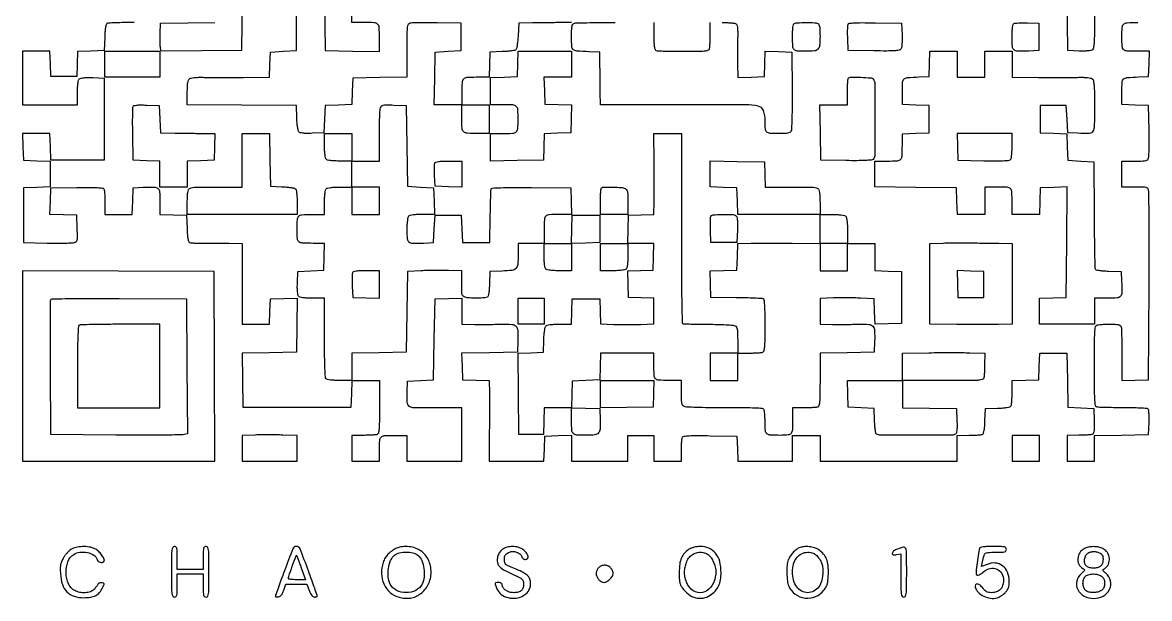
# Model space of a CAD drawing. Extents: x 156 to 936, y 95 to 969.
# Drawn here: x 156 to 936, y 95 to 494 of the extents above; entities that cross this region are included whole.
import ezdxf

# ---------------------------------------------------------------- set-up
doc = ezdxf.new("R2010")
doc.units = 0

msp = doc.modelspace()

# ---------------------------------------------------------------- linework, layer by layer
for points in [[(308.04334, 513.043971), (307.77167, 493.771986), (307.5, 474.5), (279.751893, 474.318367), (252.003786, 474.136734), (251.453275, 476.330144, -0.046914), (251.256219, 477.615312, -0.008094), (251.152196, 480.078905, -0.008746), (251.127445, 482.98405, -0.007721), (251.201382, 486.011777), (251.5, 493.5), (270.25, 493.772065), (289, 494.044131)], [(536, 494), (527.25, 493.893608, 0.000248), (523.215497, 493.842549, 0.000137), (518.279688, 493.776284, 0.000136), (513.272687, 493.706331, 0.000218), (509, 493.643608), (499.5, 493.5), (499, 484.795583, -0.010084), (498.735247, 481.388323, -0.014048), (498.351477, 478.353988, -0.010424), (497.913366, 475.872459, -0.149091), (497.494391, 475.089974, -0.151989), (496.713614, 474.681975, -0.01108), (494.288952, 474.296405, -0.014672), (491.321489, 473.980071, -0.010554), (487.994391, 473.794391), (479.5, 473.5), (479.211067, 464.75), (478.922134, 456), (470.068056, 456, 0.014894), (463.341584, 455.799592, 0.19588), (461.139643, 454.745608, 0.17474), (460.170301, 452.397567, 0.011383), (460, 444.918213), (460, 437), (469.5, 437), (479, 437), (479, 427), (479, 417), (471.75, 417.013655, -0.011182), (463.808391, 417.206246, -0.173593), (461.326281, 418.2276, -0.196646), (460.21222, 420.543754, -0.014999), (460, 427.616631), (460, 437), (450.501671, 437), (441.003343, 437), (441.251671, 455.25), (441.5, 473.5), (450.5, 474), (459.5, 474.5), (459.5, 484), (459.5, 493.5), (443, 493.747311, 0.003089), (436.515654, 493.804442, 0.004245), (430.685938, 493.770293, 0.002751), (425.795503, 493.673199, 0.0501), (424.25, 493.478259, 0.199723), (422.946326, 492.547854, 0.110108), (422.287467, 490.669507, 0.027894), (422.039476, 486.690952, 0.001619), (422, 474.503013), (422, 456.044131), (403.25, 455.772065), (384.5, 455.5), (384.212964, 446.287036), (383.925929, 437.074071), (374.712964, 436.787036), (365.5, 436.5), (365, 427), (364.5, 417.5), (356.403945, 417.212045, -0.009286), (352.542386, 417.146465, -0.027996), (349.914254, 417.297926, -0.040696), (348.140288, 417.648101, -0.151604), (347.197621, 418.261881, -0.125475), (346.74742, 419.210577, -0.012743), (346.327227, 421.688932, -0.015307), (345.98723, 424.715916, -0.011626), (345.793676, 428.049836), (345.5, 436.5), (307.75, 436.762025), (270, 437.02405), (270, 445.38958, -0.009139), (270.074231, 449.450425, -0.029014), (270.33064, 452.153745, -0.043905), (270.773513, 453.960894, -0.13837), (271.47458, 454.978903, -0.125079), (272.589189, 455.508902, -0.024523), (274.802749, 455.834299, -0.020936), (277.814653, 456.000288, -0.00977), (281.72458, 455.975462, 0.004257), (286.301131, 455.895935, 0.001277), (293.271721, 455.851957, 0.00128), (301.095254, 455.8426, 0.001387), (308.711067, 455.874114), (326.922134, 456), (327.211067, 464.75), (327.5, 473.5), (336.5, 474), (345.5, 474.5), (345.5, 493.5), (345.5, 512.5)], [(897.955938, 499.590857, -0.003363), (898, 493.040657, -0.00346), (897.940363, 484.422829, -0.01606), (897.711725, 479.451262, -0.023285), (897.321155, 476.333764, -0.178582), (896.594796, 475.078674, -0.126804), (895.568167, 474.594776, -0.023545), (893.485252, 474.298867, -0.021342), (890.735348, 474.157498, -0.01153), (887.344796, 474.206229), (879.5, 474.5), (879.228407, 493.75), (878.956814, 513)], [(233.287526, 493.984687, 0.004021), (226.383458, 493.923222, 0.006063), (220.370264, 493.748365, 0.002667), (215.25903, 493.510366, 0.129285), (214.292098, 493.201688, 0.195149), (213.75425, 492.447011, 0.020215), (213.326695, 490.262875, 0.020298), (212.991711, 487.292364, 0.009786), (212.792098, 483.467001), (212.5, 474.5), (203.288393, 474.212982), (194.076786, 473.925964), (193.788393, 465.212982), (193.5, 456.5), (184.5, 456.5), (175.5, 456.5), (175.211067, 465.25), (174.922134, 474), (165.461067, 474), (156, 474), (156, 455.5), (156, 437), (175, 437), (194, 437), (194, 445.377555, -0.009406), (194.0746, 449.342652, -0.027148), (194.326735, 452.078343, -0.03848), (194.748928, 453.939147, -0.145524), (195.405204, 454.921326, -0.126804), (196.431833, 455.405224, -0.023545), (198.514748, 455.701133, -0.021342), (201.264652, 455.842502, -0.01153), (204.655204, 455.793771), (212.5, 455.5), (212.5, 427), (212.5, 398.5), (194, 398.5), (175.5, 398.5), (175.212474, 407.75), (174.924948, 417), (165.424948, 417), (155.924948, 417), (156.212474, 407.75), (156.5, 398.5), (165.75, 398.212474), (175, 397.924948), (175, 389), (175, 380.075052), (165.75, 379.787526), (156.5, 379.5), (156.5, 360.5), (156.5, 341.5), (173, 341.233386, 0.003267), (179.486999, 341.170954, 0.004477), (185.324975, 341.205181, 0.002936), (190.219748, 341.30646, 0.051887), (191.78715, 341.511762, 0.118397), (193.070995, 342.163295, 0.167412), (193.7179, 343.257993, 0.054191), (193.921037, 345.419345, 0.004141), (193.78715, 351.278376), (193.5, 360.5), (184.212977, 360.788016), (174.925954, 361.076031), (175.212977, 370.288016), (175.5, 379.5), (193.471635, 379.700404, -0.00349), (202.066851, 379.736243, -0.012629), (207.535465, 379.582705, -0.012092), (211.243763, 379.294705, -0.229632), (212.206323, 378.700404, -0.112816), (212.507761, 377.852426, -0.008672), (212.749726, 375.429181, -0.011541), (212.923184, 372.497473, -0.00854), (212.984687, 369.25), (213, 361), (222.462474, 361), (231.924948, 361), (232.212474, 370.25), (232.5, 379.5), (239.479083, 379.800912, -0.012303), (247.116254, 379.942101, -0.176255), (249.625306, 379.011851, -0.202443), (250.771894, 376.739673, -0.016964), (251, 370.018474), (251, 361.075052), (260.25, 360.787526), (269.5, 360.5), (269.792098, 351.532999, 0.009858), (269.991754, 347.71747, 0.020103), (270.327592, 344.736728, 0.019888), (270.755925, 342.535291, 0.190822), (271.292098, 341.766591, 0.119292), (272.152746, 341.455183, 0.008999), (274.642054, 341.226232, 0.012014), (277.656184, 341.076334, 0.008841), (281, 341.049645, -0.001416), (284.92069, 341.076575, -0.000778), (289.720313, 341.08848, -0.000775), (294.591128, 341.085429, -0.001241), (298.75, 341.066053), (308, 341), (308, 313), (308, 285), (317.461067, 285), (326.922134, 285), (327.211067, 293.75), (327.5, 302.5), (336.772204, 302.78782), (346.044409, 303.075639), (345.772204, 284.28782), (345.5, 265.5), (326.728016, 265.227854), (307.956032, 264.955708), (308.228016, 246.227854), (308.5, 227.5), (346, 227.5), (383.5, 227.5), (383.787526, 236.75), (384.075052, 246), (393.537526, 246), (403, 246), (403, 227.606989, -0.002472), (402.948927, 217.276552, -0.018295), (402.72025, 212.359559, -0.036273), (402.288503, 209.606822, -0.24904), (401.418213, 208.606989, -0.06844), (400.400281, 208.368926, -0.007317), (397.9751, 208.178303, -0.008902), (395.066073, 208.044385, -0.00705), (391.918213, 208), (384, 208), (384, 199), (384, 190), (393.5, 190), (403, 190), (403, 197.418213, -0.01257), (403.178205, 204.50542, -0.179949), (404.159562, 206.785965, -0.190034), (406.370658, 207.807402, -0.014293), (413.106989, 208), (422, 208), (422, 199), (422, 190), (441, 190), (460, 190), (460, 208.5), (460, 227), (451.25, 227.122144, 0.003038), (447.246025, 227.153703, 0.001737), (442.411412, 227.145636, 0.001735), (437.548164, 227.103752, 0.002881), (433.448425, 227.030594, -0.017424), (426.155544, 227.112573, -0.179666), (423.431674, 228.269424, -0.194263), (422.235747, 230.877858, -0.020896), (422.206229, 237.655204), (422.5, 245.5), (431.5, 246), (440.5, 246.5), (441, 274.5), (441.5, 302.5), (450.75, 302.787526), (460, 303.075052), (460, 294.037526), (460, 285), (468.75, 284.881396, 0.003027), (472.795634, 284.851055, 0.001644), (477.768566, 284.860216, 0.001637), (482.828258, 284.902736, 0.002591), (487.164267, 284.975847, -0.019262), (494.674845, 284.85209, -0.185883), (497.533389, 283.566736, -0.187161), (498.781104, 280.70084, -0.019572), (498.79184, 273.237562), (498.5, 265.5), (479.212762, 265.228277), (459.925523, 264.956554), (460.212762, 255.728277), (460.5, 246.5), (469.75, 246.212474), (479, 245.924948), (479.104921, 237.212474, -0.002637), (479.136096, 232.606405, -0.000738), (479.136226, 225.404602, -0.000744), (479.112224, 217.258948, -0.000783), (479.064156, 209.25), (478.91847, 190), (497.920302, 190), (516.922134, 190), (517.211067, 198.75), (517.5, 207.5), (526.75, 207.787526), (536, 208.075052), (536, 199.037526), (536, 190), (555.5, 190), (575, 190), (575, 199), (575, 208), (584, 208), (593, 208), (593, 199), (593, 190), (602.5, 190), (612, 190), (612.015313, 197.75, -0.009606), (612.080176, 200.811093, -0.012651), (612.263497, 203.597452, -0.010132), (612.520454, 205.897394, -0.108925), (612.838694, 206.773242, -0.226527), (613.873481, 207.421641, -0.01557), (617.410177, 207.716146, -0.013555), (622.874845, 207.85189, -0.003139), (632.073381, 207.773242), (650.5, 207.5), (650.788933, 198.75), (651.077866, 190), (670.038933, 190), (689, 190), (689, 199), (689, 208), (698.5, 208), (708, 208), (708, 199), (708, 190), (755.5, 190), (803, 190), (803, 199), (803, 208), (811.25, 208.015313, 0.008579), (814.497876, 208.077072, 0.011582), (817.430835, 208.251296, 0.008725), (819.854929, 208.494381, 0.112667), (820.706033, 208.797157, 0.192561), (821.236162, 209.533237, 0.02067), (821.666992, 211.63313, 0.020911), (822.005667, 214.460658, 0.010674), (822.206033, 218.031844), (822.5, 226.5), (830.968156, 226.793967, 0.010674), (834.539342, 226.994333, 0.020911), (837.36687, 227.333008, 0.02067), (839.466763, 227.763838, 0.192561), (840.202843, 228.293967, 0.112531), (840.505585, 229.144249, 0.008778), (840.748704, 231.558142, 0.011623), (840.922925, 234.478979, 0.008617), (840.984687, 237.712474), (841, 245.924948), (850.25, 246.212474), (859.5, 246.5), (859.787526, 255.75), (860.075052, 265), (869.515461, 265), (878.955869, 265), (879.227935, 246.25), (879.5, 227.5), (888.5, 227), (897.5, 226.5), (897.793098, 218.085653, -0.008519), (897.864234, 214.085459, -0.027159), (897.721251, 211.4185, -0.039341), (897.389362, 209.659703, -0.187221), (896.793098, 208.850966, -0.110402), (895.894283, 208.527533, -0.00954), (893.45641, 208.267102, -0.012203), (890.504112, 208.081041, -0.00917), (887.25, 208.015313), (879, 208), (879, 199), (879, 190), (888.5, 190), (898, 190), (898, 198.977935), (898, 207.955869), (916.75, 208.227935), (935.5, 208.5), (935.792979, 216.907021, 0.010281), (935.839885, 220.193128, 0.014674), (935.735951, 223.108424, 0.010537), (935.52991, 225.49676, 0.171211), (935.187424, 226.212576, 0.182288), (934.389009, 226.573715, 0.003293), (929.645025, 226.847166, 0.007725), (924.049753, 227.046122, 0.005024), (917.581456, 227.111111, -0.003074), (911.075329, 227.151111, -0.004522), (905.35971, 227.273095, -0.002192), (900.510991, 227.44173, -0.081998), (899.437012, 227.662544, -0.281739), (898.626706, 228.717137, -0.013811), (898.267891, 233.291105, -0.010996), (898.050586, 240.866874, -0.001671), (898, 256, -0.001489), (898.047468, 271.940217, -0.012425), (898.269693, 279.152025, -0.020851), (898.66945, 283.245492, -0.272818), (899.581787, 284.393011, -0.066654), (900.581709, 284.630616, -0.008009), (902.846597, 284.821697, -0.009419), (905.55946, 284.955578, -0.007618), (908.474799, 285, -0.009092), (912.220641, 284.931881, -0.040223), (914.40921, 284.675157, -0.077051), (915.715136, 284.197023, -0.176711), (916.393011, 283.418213, -0.081739), (916.635941, 282.239742, -0.00228), (916.821697, 277.026577, -0.004617), (916.955962, 270.875559, -0.003148), (917, 263.880687), (917, 245.924948), (926.25, 246.212474), (935.5, 246.5), (935.773353, 311, 0.0008), (935.838997, 335.887072, 0.001267), (935.807077, 357.214063, 0.00027), (935.721383, 375.962205, 0.057926), (935.504301, 377.75, 0.122696), (934.850316, 379.003959, 0.154689), (933.732751, 379.672269, 0.053344), (931.549255, 379.947567, 0.004708), (925.980948, 380), (917, 380), (917, 389), (917, 398), (925.980948, 398, 0.004723), (931.546285, 398.052569, 0.05326), (933.733241, 398.32806, 0.153853), (934.855448, 398.996239, 0.122337), (935.516124, 400.25, 0.054093), (935.724896, 401.805286, 0.002845), (935.823778, 406.832812, 0.00446), (935.854068, 412.824029, 0.003227), (935.785177, 419.5), (935.5, 436.5), (926.25, 436.787526), (917, 437.075052), (917, 446.018474, -0.014194), (917.190094, 452.713321, -0.199365), (918.215838, 454.834916, -0.165063), (920.527107, 455.811311, -0.009054), (928.5, 456.245668), (935.5, 456.5), (935.788933, 465.25), (936.077866, 474), (928.12072, 474, -0.011255), (920.614992, 474.168976, -0.173553), (918.260316, 475.133305, -0.196937), (917.202336, 477.326211, -0.015155), (917, 484, -0.015139), (917.202091, 490.673146, -0.196758), (918.259008, 492.866152, -0.173711), (920.611431, 493.830791, -0.011291), (928.103853, 494)], [(640.25, 493.984687, -0.00947), (643.507293, 493.916937, -0.012511), (646.46943, 493.724851, -0.00995), (648.914757, 493.455576, -0.109274), (649.837423, 493.12164, -0.18441), (650.467082, 492.277935, -0.039647), (650.830869, 490.456721, -0.026717), (651.011215, 487.663692, -0.00795), (650.990516, 483.386953, 0.002541), (650.926738, 479.313859, 0.001441), (650.8888, 474.382332, 0.001439), (650.879196, 469.412753, 0.002372), (650.903093, 465.212474), (651, 455.924948), (660.25, 456.212474), (669.5, 456.5), (669.789473, 465.287003), (670.078945, 474.074007), (679.289473, 473.787003), (688.5, 473.5), (688.667146, 447.029445, -0.003166), (688.666965, 436.44743, -0.00536), (688.5157, 427.585739, -0.002481), (688.274697, 420.229169, -0.113911), (687.881962, 418.779445, -0.128676), (687.055518, 417.887579, -0.086261), (685.765715, 417.349221, -0.045853), (683.677732, 417.072689, -0.010008), (680.046604, 417, -0.012895), (673.480232, 417.169374, -0.166658), (671.238851, 418.069438, -0.197826), (670.216186, 420.092445, -0.019363), (670, 425.67273, 0.084018), (668.769013, 432.946722, 0.266759), (665.178335, 436.05891, 0.047284), (656.480765, 436.916283, 0.00094), (611.964816, 437), (556, 437), (555.920976, 445.75, 0.000753), (555.878466, 449.784501, 0.000414), (555.814941, 454.720312, 0.000413), (555.742218, 459.72731, 0.000662), (555.670976, 464), (555.5, 473.5), (548, 473.75303, -0.00835), (539.642263, 474.174822, -0.160196), (537.260084, 475.139624, -0.204874), (536.199602, 477.258022, -0.014995), (536, 483.912063, -0.006751), (536.063026, 488.579501, -0.034591), (536.311663, 491.157164, -0.069968), (536.78312, 492.654571, -0.192231), (537.581787, 493.393011, -0.085344), (538.814701, 493.637974, -0.001141), (546.60615, 493.821697, -0.003219), (555.650853, 493.956086, -0.002105), (566.081787, 494)], [(593, 494), (593, 484.606989, 0.006203), (593.061721, 479.632466, 0.033028), (593.308255, 476.926179, 0.067576), (593.777496, 475.364137, 0.196891), (594.581787, 474.606989, 0.081332), (595.754472, 474.364262, 0.00242), (600.784097, 474.178303, 0.004765), (606.727001, 474.044051, 0.003264), (613.474799, 474, 0.002672), (623.159864, 474.051749, 0.019343), (627.81213, 474.281609, 0.038952), (630.415774, 474.717599, 0.244878), (631.393011, 475.581787, 0.0697), (631.631419, 476.612849, 0.006825), (631.821697, 479.165432, 0.008531), (631.955642, 482.229052, 0.006658), (632, 485.560195), (632, 493.956814)]]:
    msp.add_lwpolyline(points, format="xyb")
for points in [[(365.44466, 511.716382, 0.087315), (365.253719, 510.735302, 0.001669), (365.177256, 505.532202, 0.003993), (365.15674, 499.444392, 0.002658), (365.226045, 492.466382), (365.5, 474.5), (384.25, 474.227935), (403, 473.955869), (403, 483.370946, 0.013239), (402.810033, 490.544462, 0.190583), (401.768202, 492.818525, 0.181311), (399.430273, 493.823071, 0.011775), (391.918213, 494), (384, 494), (384, 503.5), (384, 513), (374.968615, 513, 0.007882), (370.728422, 512.933152, 0.025616), (367.927333, 512.700833, 0.035533), (366.108295, 512.322603, 0.236345)], [(706.418213, 493.393011, -0.187357), (707.210871, 492.673841, -0.072351), (707.684529, 491.240199, -0.036286), (707.935508, 488.790701, -0.007391), (708, 484.428195, -0.021007), (707.734816, 478.11911, -0.169857), (706.569753, 475.513823, -0.180922), (704.073611, 474.290121, -0.024464), (698.147529, 474, -0.017119), (692.19278, 474.203943, -0.192993), (690.10565, 475.211547, -0.173357), (689.175063, 477.434699, -0.013282), (689, 484.023655, -0.008406), (689.0681, 488.073816, -0.024951), (689.299786, 490.841487, -0.032381), (689.66943, 492.682516, -0.2353), (690.25, 493.337719, -0.087965), (692.448695, 493.801874, -0.007288), (698.311475, 493.907393, -0.007415), (704.167873, 493.84057, -0.085248)], [(764.792008, 485.15308, -0.010723), (764.840401, 481.575239, -0.019734), (764.7025, 478.667034, -0.020862), (764.416892, 476.457737, -0.131359), (763.945894, 475.434806, -0.184633), (762.691978, 474.728606, -0.021623), (759.44071, 474.387529, -0.015222), (754.248166, 474.227329, -0.003191), (745.153886, 474.281726), (727.5, 474.5), (727.206869, 482.916411, -0.006227), (727.132565, 486.238905, -0.00829), (727.152723, 489.258895, -0.006138), (727.24217, 491.775272, -0.079819), (727.434174, 492.689057, -0.271907), (728.328954, 493.402932, -0.021213), (731.49394, 493.720537, -0.015289), (736.684364, 493.860811, -0.002841), (746.227305, 493.772646), (764.5, 493.5)], [(859.5, 484), (859.5, 474.5), (852.520917, 474.199088, -0.012279), (844.887823, 474.057614, -0.175683), (842.377194, 474.985011, -0.202859), (841.229245, 477.251348, -0.017143), (841, 483.935719, -0.008328), (841.068139, 488.026422, -0.024655), (841.299832, 490.824681, -0.031797), (841.669213, 492.69013, -0.232854), (842.25, 493.356866, -0.08407), (843.100026, 493.554893, -0.00628), (845.482813, 493.670739, -0.008556), (848.344709, 493.724863, -0.006392), (851.5, 493.690199), (859.5, 493.5)], [(536, 465), (536, 456), (526.462474, 456), (516.924948, 456), (517.212474, 446.75), (517.5, 437.5), (526.785754, 437.212001), (536.071507, 436.924002), (535.785754, 427.212001), (535.5, 417.5), (526.287036, 417.212964), (517.074071, 416.925929), (516.787036, 407.712964), (516.5, 398.5), (498.25, 398.267027), (480, 398.034054), (480, 407.517027), (480, 417), (487.25, 417.013655, 0.01087), (495.142124, 417.200119, 0.166399), (497.643143, 418.184983, 0.201977), (498.773759, 420.425769, 0.017176), (499, 427.009643, 0.015149), (498.798034, 433.674269, 0.196616), (497.742288, 435.866158, 0.173801), (495.392604, 436.830595, 0.011331), (487.918213, 437), (480, 437), (480, 446.462474), (480, 455.924948), (489.25, 456.212474), (498.5, 456.5), (498.788933, 465.25), (499.077866, 474), (517.538933, 474), (536, 474)], [(803, 465), (803, 456), (812.5, 456), (822, 456), (822, 465), (822, 474), (831.5, 474), (841, 474), (841, 465), (841, 456), (859.25, 455.874114, 0.001384), (866.88072, 455.8426, 0.001278), (874.716842, 455.851957, 0.001275), (881.696756, 455.895928, 0.00426), (886.27542, 455.975462, -0.00977), (890.185347, 456.000288, -0.020936), (893.197251, 455.834299, -0.024523), (895.410811, 455.508902, -0.125079), (896.52542, 454.978903, -0.176002), (897.304458, 453.648192, -0.026026), (897.712226, 450.508734, -0.016242), (897.942509, 445.353477, -0.00304), (898, 435.896607, -0.0045), (897.874449, 421.946822, -0.134357), (896.892235, 418.595688, -0.251265), (894.425001, 417.162555, -0.019248), (886.479083, 417.199088), (879.5, 417.5), (879, 427), (878.5, 436.5), (869.5, 436.5), (860.5, 436.5), (860.5, 427), (860.5, 417.5), (869.712964, 417.212964), (878.925929, 416.925929), (879.212964, 407.712964), (879.5, 398.5), (888.5, 398), (897.5, 397.5), (897.754752, 361, 0.001128), (897.884777, 346.920987, 0.00179), (898.066465, 334.866324, 0.000377), (898.272113, 324.269883, 0.0839), (898.458167, 323.289612, 0.243594), (899.067468, 322.735562, 0.024809), (901.039034, 322.314407, 0.022707), (903.855322, 321.987851, 0.00928), (907.703415, 321.789612), (916.5, 321.5), (916.800912, 314.520917, -0.012322), (916.941866, 306.88044, -0.176722), (916.009281, 304.372662, -0.202101), (913.732324, 303.227183, -0.01682), (906.980948, 303), (898, 303), (898, 294), (898, 285), (879, 285), (860, 285), (860, 293.962474), (860, 302.924948), (869.25, 303.212474), (878.5, 303.5), (878.761918, 341.787684), (879.023837, 380.075367), (869.761918, 379.787684), (860.5, 379.5), (860.212474, 370.25), (859.924948, 361), (850.462474, 361), (841, 361), (841, 368.918213, 0.01141), (840.829247, 376.400012, 0.175208), (839.85745, 378.747254, 0.195511), (837.650479, 379.800362, 0.014768), (830.893011, 380), (822, 380), (822, 370.5), (822, 361), (812.537526, 361), (803.075052, 361), (802.787526, 370.25), (802.5, 379.5), (774.25, 379.765573), (746, 380.031147), (746, 389.015573), (746, 398), (754.893011, 398, 0.014732), (761.649006, 398.199102, 0.19511), (763.856224, 399.249844, 0.175559), (764.828717, 401.592092, 0.011491), (765, 409.044262), (765, 416.924948), (774.25, 417.212474), (783.5, 417.5), (783.5, 427), (783.5, 436.5), (774.25, 436.787526), (765, 437.075052), (765, 446.018474, -0.014194), (765.190094, 452.713321, -0.199365), (766.215838, 454.834916, -0.165063), (768.527107, 455.811311, -0.009054), (776.5, 456.245668), (783.5, 456.5), (783.788933, 465.25), (784.077866, 474), (793.538933, 474), (803, 474)], [(744.823282, 454.712932, -0.173746), (745.99631, 451.486064, -0.001745), (746.024078, 426.701595, -0.001468), (745.891362, 401.686704, -0.220952), (744.691621, 399.159032, -0.154648), (743.484595, 398.668711, -0.008117), (739.268433, 398.403758, -0.010395), (733.604083, 398.257944, -0.004304), (725.940913, 398.285999), (708.5, 398.5), (708.228407, 417.75), (707.956814, 437), (717.478407, 437), (727, 437), (727, 445.833333, -0.007039), (727.048334, 449.266524, -0.010477), (727.195833, 452.267708, -0.005871), (727.400808, 454.76784, -0.174709), (727.666667, 455.333333, -0.197884), (729.543542, 456.115116, -0.010026), (736.298913, 456.006387, -0.009889), (743.051415, 455.628382, -0.203328)], [(422, 408.5), (422.5, 380.5), (431.5, 380), (440.5, 379.5), (440.787526, 370.25), (441.075052, 361), (432.737526, 361, 0.01101), (429.190499, 360.921884, 0.020283), (426.315021, 360.678036, 0.021051), (424.141321, 360.311042, 0.145015), (423.2, 359.8, 0.144765), (422.689713, 358.86117, 0.021112), (422.322455, 356.697258, 0.020356), (422.078287, 353.838136, 0.011122), (422, 350.319052, 0.019851), (422.245842, 344.129415, 0.208391), (423.41302, 341.942745, 0.16774), (425.947407, 341.054179, 0.01198), (433.520917, 341.199088), (440.5, 341.5), (441, 351), (441.5, 360.5), (450.5, 360.5), (459.5, 360.5), (460, 351), (460.5, 341.5), (470, 341.5), (479.5, 341.5), (479.730145, 359.477068, -0.002308), (479.85167, 366.453251, -0.003488), (480.027887, 372.525702, -0.001376), (480.229614, 377.730374, -0.081408), (480.420551, 378.653556, -0.293748), (481.275921, 379.281112, -0.006181), (486.76647, 379.551362, -0.008734), (494.813172, 379.707103, -0.002087), (508.190406, 379.676488), (535.5, 379.5), (535.787526, 370.25), (536.075052, 361), (528.119313, 361, 0.011676), (520.578687, 360.823888, 0.180709), (518.23551, 359.821417, 0.191194), (517.190859, 357.550484, 0.01333), (517, 350.393011), (517, 341), (526.463788, 341), (535.927576, 341), (536.213788, 350.75), (536.5, 360.5), (546, 360.5), (555.5, 360.5), (555.5, 351), (555.5, 341.5), (545.75, 341.213788), (536, 340.927576), (536, 331.463788), (536, 322), (527.7, 322, -0.011084), (524.171507, 322.07823, -0.020332), (521.306878, 322.322289, -0.021091), (519.139671, 322.689458, -0.144849), (518.2, 323.2, -0.144849), (517.689458, 324.139671, -0.021091), (517.322289, 326.306878, -0.020332), (517.07823, 329.171507, -0.011084), (517, 332.7), (517, 341), (508, 341), (499, 341), (499, 333.19113, -0.021393), (498.710893, 326.437187, -0.172022), (497.445101, 323.649791, -0.172829), (494.709314, 322.289094, -0.021639), (488, 321.778245), (479.5, 321.5), (479.206033, 313.031844, -0.010674), (479.005667, 309.460658, -0.020911), (478.666992, 306.63313, -0.02067), (478.236162, 304.533237, -0.192561), (477.706033, 303.797157, -0.129551), (475.866154, 303.210824, -0.010011), (470.644524, 303.049855, -0.013912), (465.431055, 303.138633, -0.0543), (462.25, 303.630286, -0.119278), (460.998475, 304.312812, -0.151027), (460.330915, 305.440995, -0.053747), (460.053651, 307.610286, -0.004933), (460, 313.048011), (460, 321.86276), (450.75, 322.18138, 0.007), (446.521873, 322.267784, 0.004027), (441.426563, 322.25953, 0.004022), (436.307538, 322.168824, 0.006705), (432, 322), (422.5, 321.5), (422, 293.5), (421.5, 265.5), (402.75, 265.227935), (384, 264.955869), (384, 255.477935), (384, 246), (375.7, 246, -0.011084), (372.171507, 246.07823, -0.020332), (369.306878, 246.322289, -0.021091), (367.139671, 246.689458, -0.144849), (366.2, 247.2, -0.181348), (365.58944, 248.543324, -0.006431), (365.271978, 254.315522, -0.008249), (365.059392, 262.623633, -0.002271), (365, 275.7), (365, 303), (356.622445, 303, -0.009406), (352.657348, 303.0746, -0.027148), (349.921657, 303.326735, -0.03848), (348.060853, 303.748928, -0.145524), (347.078674, 304.405204, -0.126804), (346.594776, 305.431833, -0.023545), (346.298867, 307.514748, -0.021342), (346.157498, 310.264652, -0.01153), (346.206229, 313.655204), (346.5, 321.5), (355.5, 322), (364.5, 322.5), (364.787526, 331.75), (365.075052, 341), (357.119313, 341, -0.010646), (349.687438, 341.158253, -0.161183), (347.306484, 342.060432, -0.206061), (346.224628, 344.125625, -0.019031), (346, 350.025201, -0.011643), (346.172277, 357.422529, -0.176212), (347.146066, 359.75553, -0.194364), (349.353769, 360.801887, -0.014665), (356.106989, 361), (365, 361), (365, 369.3, -0.011084), (365.07823, 372.828493, -0.020332), (365.322289, 375.693122, -0.021091), (365.689458, 377.860329, -0.144849), (366.2, 378.8, -0.144849), (367.139671, 379.310542, -0.021091), (369.306878, 379.677711, -0.020332), (372.171507, 379.92177, -0.011084), (375.7, 380), (384, 380), (384, 389), (384, 398), (375.7, 398, -0.011084), (372.171507, 398.07823, -0.020332), (369.306878, 398.322289, -0.021091), (367.139671, 398.689458, -0.144849), (366.2, 399.2, -0.144849), (365.689458, 400.139671, -0.021091), (365.322289, 402.306878, -0.020332), (365.07823, 405.171507, -0.011084), (365, 408.7), (365, 417), (374.5, 417), (384, 417), (384, 407.5), (384, 398), (393.5, 398), (403, 398), (403.013655, 415.25, -0.003283), (403.063494, 422.024416, -0.004531), (403.203272, 428.104645, -0.002904), (403.396419, 433.204457, -0.054573), (403.639985, 434.78709, -0.110763), (404.30988, 436.066437, -0.165116), (405.383551, 436.710791, -0.057007), (407.450552, 436.916833, -0.004686), (412.876331, 436.78709), (421.5, 436.5)], [(251, 427), (251.5, 417.5), (261.5, 417.378301, -0.000173), (265.967942, 417.322383, -0.000111), (271.143836, 417.254662, -0.000112), (276.20474, 417.186185, -0.000211), (280.287526, 417.128301), (289.075052, 417), (288.787526, 407.75), (288.5, 398.5), (279.25, 398.212474), (270, 397.924948), (270, 388.962474), (270, 380), (260.5, 380), (251, 380), (251, 388.962474), (251, 397.924948), (241.75, 398.212474), (232.5, 398.5), (232.226045, 416.466382, -0.002738), (232.157838, 423.447139, -0.004101), (232.181672, 429.543708, -0.001757), (232.263004, 434.747927, -0.087035), (232.459691, 435.755553, -0.230713), (233.132554, 436.383519, -0.046636), (234.779627, 436.724608, -0.028631), (237.436466, 436.867546, -0.007369), (241.733647, 436.789171), (250.5, 436.5)], [(327.227441, 398.75), (327.5, 380.5), (335.452616, 380.204288, -0.011934), (338.592986, 380.012379, -0.0156), (341.450258, 379.679152, -0.013166), (343.789339, 379.268892, -0.123819), (344.702616, 378.831844, -0.156616), (345.288322, 377.912736, -0.030079), (345.679152, 375.949592, -0.024173), (345.924766, 373.166961, -0.009926), (346, 369.377555), (346, 361), (308, 361), (270, 361), (270, 369.377555, -0.009118), (270.074186, 373.44514, -0.028987), (270.330524, 376.151611, -0.043883), (270.773344, 377.96035, -0.13844), (271.47458, 378.978903, -0.125079), (272.589189, 379.508902, -0.024523), (274.802749, 379.834299, -0.020936), (277.814653, 380.000288, -0.00977), (281.72458, 379.975462, 0.003165), (285.717686, 379.89735, 0.001862), (290.492533, 379.851957, 0.001862), (295.264977, 379.842131, 0.00318), (299.25, 379.874114), (308, 380), (308, 398.5), (308, 417), (317.477441, 417), (326.954883, 417)], [(612.012825, 398.25, -0.000061), (612.018542, 388.069822, -0.000015), (612.025414, 371.287825, -0.000015), (612.032127, 352.050385, -0.000015), (612.037671, 332.793661, 0.001613), (612.104336, 313.654307, 0.003362), (612.304652, 298.742621, 0.000618), (612.572228, 286.237044, 0.253902), (612.99096, 285.505587, 0.128886), (613.757172, 285.270905, 0.001864), (618.556734, 285.092614, 0.004989), (624.154026, 284.961476, 0.003253), (630.616495, 284.916628, -0.005509), (637.142858, 284.841891, -0.00782), (642.943084, 284.620748, -0.004796), (647.792465, 284.313177, -0.105), (649.150381, 283.919519, -0.13796), (650.11876, 282.988769, -0.087047), (650.670815, 281.5103, -0.03965), (650.936929, 278.971819, -0.006298), (651, 273.964816), (651, 265), (658.918213, 265, 0.00705), (662.066073, 265.044385, 0.008902), (664.9751, 265.178303, 0.007317), (667.400281, 265.368926, 0.06844), (668.418213, 265.606989, 0.247287), (669.285901, 266.59721, 0.037403), (669.719472, 269.285197, 0.018735), (669.948645, 274.087531, 0.002555), (670, 284.138374, 0.003069), (669.943716, 293.309204, 0.015082), (669.72412, 298.480966, 0.01941), (669.363893, 301.700907, 0.269817), (668.65905, 302.57734, 0.080432), (667.64323, 302.789492, 0.001765), (662.598096, 303.000694, 0.003976), (656.677387, 303.18047, 0.00267), (649.90905, 303.295956), (632.5, 303.5), (632.212977, 312.711984), (631.925954, 321.923969), (641.212977, 322.211984), (650.5, 322.5), (650.787526, 331.75), (651.075052, 341), (660.287526, 341.057883, -0.001578), (665.099039, 341.072925, -0.00047), (672.448523, 341.065798, -0.000471), (680.704371, 341.042259, -0.000509), (688.75, 341.003547), (708, 340.891329), (708, 350.945665), (708, 361), (679.537526, 361), (651.075052, 361), (650.787526, 370.25), (650.5, 379.5), (641.25, 379.787526), (632, 380.075052), (632, 389.059591), (632, 398.044131), (650.75, 397.772065), (669.5, 397.5), (669.788933, 388.75), (670.077866, 380), (679.288933, 379.870157, 0.003052), (683.416999, 379.837167, 0.001939), (688.224707, 379.846738, 0.001947), (692.943468, 379.892807, 0.003608), (696.773899, 379.972767, -0.010616), (700.438923, 379.997894, -0.021773), (703.305616, 379.831682, -0.025449), (705.431009, 379.505367, -0.122988), (706.523899, 378.980166, -0.138286), (707.226118, 377.960844, -0.044001), (707.669393, 376.153143, -0.029027), (707.925823, 373.447304, -0.009112), (708, 369.377555), (708, 361), (716.3, 361, -0.011084), (719.828493, 360.92177, -0.020332), (722.693122, 360.677711, -0.021091), (724.860329, 360.310542, -0.144849), (725.8, 359.8, -0.147006), (726.316915, 358.838945, -0.020534), (726.681818, 356.584848, -0.019692), (726.923212, 353.57572, -0.010168), (727, 349.8), (727, 341), (736.5, 341), (746, 341), (746, 331.537526), (746, 322.075052), (755.25, 321.787526), (764.5, 321.5), (764.5, 303.5), (764.5, 285.5), (755.289473, 285.212997), (746.078945, 284.925993), (745.789473, 293.712997), (745.5, 302.5), (736, 303, 0.006938), (731.692458, 303.166817, 0.004162), (726.573437, 303.251332, 0.004166), (721.478137, 303.250578, 0.007241), (717.25, 303.15347), (708, 302.806941), (708, 293.90347), (708, 285), (716.75, 284.877856, 0.003081), (720.761632, 284.846577, 0.001745), (725.621493, 284.855586, 0.001741), (730.520626, 284.898823, 0.002865), (734.663595, 284.973564, -0.021345), (741.781619, 284.838912, -0.189825), (744.56881, 283.537683, -0.181798), (745.785214, 280.653825, -0.019299), (745.79184, 273.237562), (745.5, 265.5), (726.75, 265.227935), (708, 264.955869), (708, 246.584924, -0.002476), (707.948914, 236.267653, -0.018315), (707.720214, 231.356058, -0.036325), (707.288382, 228.606375, -0.248959), (706.418213, 227.606989, -0.06844), (705.400281, 227.368926, -0.007317), (702.9751, 227.178303, -0.008902), (700.066073, 227.044385, -0.00705), (696.918213, 227), (689, 227), (689, 219.081787, -0.010435), (688.846455, 211.725062, -0.154717), (687.976005, 209.331076, -0.210194), (685.978013, 208.237743, -0.02159), (680.474799, 208, -0.011959), (673.563238, 208.165334, -0.164806), (671.264237, 209.068981, -0.200497), (670.214822, 211.11528, -0.01903), (669.984687, 216.856989, 0.01008), (669.917667, 219.880471, 0.013125), (669.727958, 222.642705, 0.010769), (669.461491, 224.922424, 0.107206), (669.132219, 225.820305, 0.23355), (667.964269, 226.531301, 0.01043), (663.115111, 226.857158, 0.010182), (655.564957, 227.052566, 0.002031), (642.078391, 227.072125, -0.002997), (630.997578, 227.109589, -0.006223), (622.354415, 227.298213, -0.003733), (615.575635, 227.581271, -0.111002), (613.930859, 228.037003, -0.125482), (612.914616, 228.966894, -0.095167), (612.337545, 230.369506, -0.043435), (612.06426, 232.761889, -0.006731), (612, 237.535184), (612, 246), (603.106989, 246, -0.014768), (596.349521, 246.199638, -0.195511), (594.14255, 247.252746, -0.175208), (593.170753, 249.599988, -0.01141), (593, 257.081787), (593, 265), (574.537526, 265), (556.075052, 265), (555.787526, 255.75), (555.5, 246.5), (546, 246), (536.5, 245.5), (536.212959, 236.286659), (535.925919, 227.073318), (545.712959, 226.786659), (555.5, 226.5), (555.796198, 218.520365, -0.023411), (555.736324, 212.354832, -0.167714), (554.623376, 209.638483, -0.185309), (552.13495, 208.33303, -0.029742), (546.55887, 208.013655, -0.013691), (539.594004, 208.22011, -0.178439), (537.258312, 209.235762, -0.188471), (536.206213, 211.500529, -0.01558), (536, 218.116631), (536, 227), (526.537526, 227), (517.075052, 227), (516.787526, 217.75), (516.5, 208.5), (508, 208.5), (499.5, 208.5), (499.234493, 236.710841), (498.968986, 264.921682), (507.734493, 265.210841), (516.5, 265.5), (516.793676, 273.950164, -0.011302), (516.984907, 277.281363, -0.014976), (517.317974, 280.299919, -0.012295), (517.728174, 282.772011, -0.126595), (518.166121, 283.700164, -0.156154), (519.085135, 284.286976, -0.030334), (521.039488, 284.678687, -0.024312), (523.810166, 284.924657, -0.009983), (527.583512, 285), (535.922134, 285), (536.211067, 293.75), (536.5, 302.5), (546, 302.5), (555.5, 302.5), (555.787912, 293.819993), (556.075824, 285.139987), (565.287912, 284.819993, 0.005702), (569.484201, 284.722125, 0.003338), (574.511137, 284.695791, 0.003337), (579.54167, 284.7366, 0.005665), (583.75, 284.84653), (593, 285.193059), (593, 294.057597), (593, 302.922134), (584.25, 303.211067), (575.5, 303.5), (575.212997, 312.710527), (574.925993, 321.921055), (583.712997, 322.210527), (592.5, 322.5), (592.787526, 331.75), (593.075052, 341), (584.037526, 341), (575, 341), (575, 332.7, -0.011084), (574.92177, 329.171507, -0.020332), (574.677711, 326.306878, -0.021091), (574.310542, 324.139671, -0.144849), (573.8, 323.2, -0.144849), (572.860329, 322.689458, -0.021091), (570.693122, 322.322289, -0.020332), (567.828493, 322.07823, -0.011084), (564.3, 322), (556, 322), (556, 331.5), (556, 341), (565.463788, 341), (574.927576, 341), (575.213788, 350.75), (575.5, 360.5), (584.25, 360.788933), (593, 361.077866), (593.092739, 369.788933, 0.002179), (593.121694, 374.394413, 0.00061), (593.126798, 381.595812, 0.000615), (593.112617, 389.741155, 0.000647), (593.078456, 397.75), (592.971434, 417), (602.485717, 417), (612, 417)], [(803.212474, 407.75), (803.5, 398.5), (821.426279, 398.226208, 0.003244), (830.364497, 398.147687, 0.013907), (835.689515, 398.283582, 0.016205), (839.133477, 398.579568, 0.225497), (840.160966, 399.226208, 0.110898), (840.479821, 400.114544, 0.009361), (840.736403, 402.549261, 0.012067), (840.919839, 405.497272, 0.009039), (840.984687, 408.75), (841, 417), (821.962474, 417), (802.924948, 417)], [(460, 388.962474), (460, 379.924948), (450.75, 380.212474), (441.5, 380.5), (441.203033, 387.906415, -0.007079), (441.126964, 390.841003, -0.009185), (441.144753, 393.531874, -0.007235), (441.23321, 395.773024, -0.078282), (441.421649, 396.656415, -0.228018), (442.10667, 397.302323, -0.041983), (443.847946, 397.698536, -0.027394), (446.610611, 397.934044, -0.007567), (450.968615, 398), (460, 398)], [(573.065741, 378.964816, -0.125133), (574.084258, 378.034129, -0.095437), (574.6623, 376.632503, -0.043519), (574.935765, 374.241493, -0.006724), (575, 369.464816), (575, 361), (565.5, 361), (556, 361), (556, 369.833333, -0.007039), (556.048334, 373.266524, -0.010477), (556.195833, 376.267708, -0.005871), (556.400808, 378.76784, -0.174709), (556.666667, 379.333333, -0.195866), (558.270527, 380.008719, -0.008549), (564.468774, 379.975433, -0.01178), (570.526132, 379.69644, -0.105846)], [(649.791346, 360.150117, -0.190691), (650.391596, 359.324421, -0.03736), (650.721257, 357.481964, -0.025891), (650.863419, 354.674656, -0.007874), (650.791346, 350.41543), (650.5, 341.5), (641.5, 341.5), (632.5, 341.5), (632.206869, 349.916411, -0.006125), (632.131923, 353.23728, -0.008183), (632.150171, 356.252242, -0.006003), (632.236697, 358.764851, -0.080166), (632.425484, 359.666411, -0.29114), (633.791177, 360.678504, -0.010827), (640.480552, 361.009896, -0.015086), (647.050755, 360.994635, -0.134007)], [(831.75, 341.063793), (841, 341), (841, 313.036212), (841, 285.072424), (831.25, 284.786212, -0.005573), (826.247186, 284.695144, -0.001813), (818.85625, 284.669796, -0.001807), (810.643566, 284.70109, -0.002035), (802.75, 284.791817), (784, 285.083634), (784, 313.004291), (784, 340.924948), (793.25, 341.212474, -0.004156), (797.51219, 341.309506, -0.002297), (802.720312, 341.360841, -0.002289), (807.999661, 341.364454, -0.003681), (812.5, 341.313793, 0.000868), (817.000323, 341.237811, 0.00054), (822.279688, 341.163546, 0.000542), (827.487862, 341.101549, 0.000981)], [(384.423642, 320.661609, 0.079281), (384.235027, 319.7687, 0.006579), (384.147568, 317.392336, 0.008656), (384.129541, 314.539392, 0.006569), (384.205027, 311.411609), (384.5, 303.5), (393.75, 303.212474), (403, 302.924948), (403, 312.462474), (403, 322), (393.968615, 322, 0.007593), (389.620517, 321.933967, 0.027242), (386.854544, 321.698735, 0.041413), (385.106941, 321.304101, 0.228749)], [(269.759875, 255.77153), (270.019749, 209.043061), (267.759875, 208.494001, -0.057675), (266.004934, 208.276836, -0.000538), (252.945088, 208.187752, -0.00181), (237.910959, 208.155786, -0.001169), (220.5, 208.222471), (175.5, 208.5), (175.239372, 254.5, -0.000997), (175.174287, 272.225103, -0.001596), (175.197198, 287.357597, -0.000282), (175.267665, 300.72814, -0.090314), (175.461789, 301.759906, -0.301449), (176.45055, 302.464468, -0.003096), (185.402033, 302.70934, -0.005599), (198.68089, 302.841585, -0.001079), (222.722417, 302.759906), (269.5, 302.5)], [(195.25, 284.337719, 0.286605), (194.579791, 283.416621, 0.006896), (194.265434, 277.906228, 0.008864), (194.055066, 269.647433, 0.001935), (194, 255.416667), (194, 227), (222.5, 227), (251, 227), (251, 256), (251, 285), (223.75, 284.921053, 0.001717), (213.21496, 284.854351, 0.002675), (204.1375, 284.717133, 0.000767), (196.247198, 284.543529, 0.090243)], [(821.984687, 256.683587, -0.009382), (821.918022, 253.453458, -0.012421), (821.72919, 250.518081, -0.00983), (821.46462, 248.094691, -0.109622), (821.136411, 247.186477, -0.187083), (820.304599, 246.572623, -0.036226), (818.437012, 246.206766, -0.025722), (815.616033, 246.010126, -0.008179), (811.401724, 246.00253, 0.002366), (806.74442, 246.048278, 0.000698), (799.607069, 246.07464, 0.000701), (791.581411, 246.081828, 0.000754), (783.75, 246.066053), (765, 246), (765, 236.522065), (765, 227.044131), (783.75, 226.772065), (802.5, 226.5), (802.793098, 218.085653, -0.008518), (802.864241, 214.085397, -0.027161), (802.721261, 211.41854, -0.039347), (802.389373, 209.659896, -0.187268), (801.793098, 208.85134, -0.141252), (799.300705, 208.12255, -0.0008), (774.557157, 208.067463, -0.000813), (749.830602, 208.092183, -0.138777), (747.293967, 208.817259, -0.195331), (746.762722, 209.544678, -0.020905), (746.332405, 211.633421, -0.021049), (745.994308, 214.454477, -0.010622), (745.793967, 218.031844), (745.5, 226.5), (736.5, 227), (727.5, 227.5), (727.212474, 236.75), (726.924948, 246), (745.962474, 246), (765, 246), (765, 255.477935), (765, 264.955869), (783.25, 265.227935, -0.002221), (790.988621, 265.308914, -0.001894), (799.15, 265.327134, -0.001909), (806.574392, 265.287242, -0.005417), (811.75, 265.183587), (822, 264.867173)], [(317.075991, 208.212474), (308, 207.924948), (308, 198.962474), (308, 190), (327, 190), (346, 190), (346, 198.933587), (346, 207.867173), (336.075991, 208.183587, 0.004663), (331.617069, 208.284142, 0.002926), (326.401087, 208.322593, 0.002936), (321.265615, 208.300245, 0.005361)], [(190.206653, 129.331333, 0.05647), (188.743383, 128.391912, 0.028496), (187.122992, 126.910776, 0.027575), (185.581584, 125.146757, 0.033244), (184.345373, 123.326362, 0.026687), (182.976854, 120.676556, 0.058444), (182.288622, 118.502698, 0.048198), (182.051859, 115.97879, 0.013415), (182.169603, 112.004226, 0.063551), (183.523823, 104.702303, 0.11691), (186.630532, 99.555445, 0.124075), (191.568681, 96.540907, 0.076866), (198.326748, 95.535032, 0.038438), (203.091152, 95.929055, 0.080022), (206.620058, 97.094802, 0.09277), (209.27283, 99.169711, 0.067218), (211.35774, 102.298589, 0.009535), (212.307081, 104.34436, 0.147872), (212.400107, 105.104385, 0.280336), (212.01255, 105.547635, 0.036798), (210.741787, 105.84803, 0.057981), (209.877468, 105.884987, 0.068622), (209.07825, 105.714532, 0.080507), (208.462938, 105.372107, 0.146166), (208.134949, 104.904848, -0.065166), (207.821008, 104.258078, -0.017077), (207.153349, 103.315302, -0.017051), (206.312373, 102.28475, -0.016715), (205.397727, 101.306818, -0.112828), (202.860982, 99.713959, -0.068145), (199.366627, 99.005955, -0.063941), (195.556806, 99.249662, -0.071537), (192.085185, 100.455949, -0.172392), (187.785374, 105.051917, -0.095469), (186.086053, 112.639321, -0.094247), (187.322617, 120.402004, -0.162624), (191.33489, 125.483773, -0.114155), (195.667009, 127.078458, -0.084245), (200.789717, 126.859564, -0.091162), (205.195909, 125.034874, -0.17398), (207.491544, 122.026641, 0.136688), (208.268781, 120.837796, 0.10954), (209.614755, 120.099217, 0.113545), (211.106349, 120.013299, 0.155438), (212.293451, 120.626784, 0.308416), (212.545057, 121.955983, 0.043866), (211.1439, 124.527403, 0.044414), (209.025097, 127.172539, 0.06487), (206.701451, 129.040484, 0.084657), (203.215594, 130.427267, 0.04806), (198.691954, 130.943728, 0.047458), (194.053909, 130.584894, 0.071585)], [(259, 113.5, 0.001825), (259.040662, 102.362042, 0.026629), (259.278571, 98.4375, 0.103099), (259.868713, 96.652291, 0.267644), (261, 96, 0.157888), (262.078201, 96.349175, 0.176663), (262.6875, 97.25, 0.055952), (262.948615, 99.198839, 0.005351), (263, 104), (263, 112), (272, 112), (281, 112), (281, 104, 0.005351), (281.051385, 99.198839, 0.055952), (281.3125, 97.25, 0.176663), (281.921799, 96.349175, 0.157888), (283, 96, 0.267644), (284.131287, 96.652291, 0.103099), (284.721429, 98.4375, 0.026629), (284.959338, 102.362042, 0.001825), (285, 113.5, 0.001825), (284.959338, 124.637958, 0.026629), (284.721429, 128.5625, 0.103099), (284.131287, 130.347709, 0.267644), (283, 131, 0.157888), (281.921799, 130.650825, 0.176663), (281.3125, 129.75, 0.055952), (281.051385, 127.801161, 0.005351), (281, 123), (281, 115), (272, 115), (263, 115), (263, 123, 0.005351), (262.948615, 127.801161, 0.055952), (262.6875, 129.75, 0.176663), (262.078201, 130.650825, 0.157888), (261, 131, 0.267644), (259.868713, 130.347709, 0.103099), (259.278571, 128.5625, 0.026629), (259.040662, 124.637958, 0.001825)], [(337.222192, 114.128663, 0.001256), (334.83708, 107.611092, 0.001984), (332.827769, 102.008181, 0.000456), (331.090426, 97.088212, 0.084838), (331, 96.559112, 0.289174), (331.154714, 96.313973, 0.068151), (331.637929, 96.159867, 0.049797), (332.339365, 96.108488, 0.029935), (333.171672, 96.180449, 0.105441), (334.249346, 96.581423, 0.085072), (335.166882, 97.412584, 0.06096), (335.980951, 98.760708, 0.025202), (336.755005, 100.75), (338.166667, 105), (345.447475, 105), (352.728284, 105), (354.44685, 100.5, 0.021842), (355.343195, 98.42912, 0.056916), (356.212264, 97.060853, 0.085848), (357.109711, 96.273828, 0.138032), (358.082708, 96, 0.031645), (358.817191, 96.046532, 0.048885), (359.436795, 96.187844, 0.06275), (359.866049, 96.393749, 0.254863), (360, 96.639469, 0.084522), (359.917087, 97.126449, 0.000385), (358.18837, 102.043875, 0.001816), (356.19686, 107.630131, 0.001144), (353.832748, 114.139469, 0.006002), (348.046953, 129.38729, 0.308453), (345.554571, 131.084156, 0.307397), (343.057302, 129.386259, 0.005976)], [(413.096707, 128.917738, 0.036414), (410.024228, 126.722998, 0.058523), (407.807051, 124.394041, 0.059526), (406.214618, 121.644716, 0.039178), (405.036395, 118.179643, 0.094262), (404.562318, 110.478141, 0.101757), (406.9927, 103.36653, 0.107303), (411.890701, 98.06556, 0.11608), (418.412522, 95.460847, 0.041193), (422.740296, 95.172582, 0.06576), (426.401464, 95.715288, 0.06767), (429.722365, 97.172996, 0.046521), (433.02069, 99.637657, 0.126414), (437.64688, 106.628506, 0.109827), (438.651328, 115.376541, 0.112394), (435.861439, 123.566782, 0.137582), (429.939066, 129.031086, 0.06484), (425.830658, 130.494768, 0.054924), (421.242346, 130.969082, 0.056359), (416.792266, 130.435528, 0.079052)], [(429.594285, 124.92175, -0.121975), (432.281328, 121.277299, -0.062281), (433.797185, 115.760872, -0.060837), (433.928855, 109.843049, -0.094775), (432.483073, 104.967267, -0.156712), (428.115922, 100.624035, -0.118489), (421.5, 99.033877, -0.118489), (414.884078, 100.624035, -0.156712), (410.516927, 104.967267, -0.094744), (409.067252, 109.855085, -0.061241), (409.202977, 115.773351, -0.062696), (410.732705, 121.290225, -0.121177), (413.440227, 124.950393, -0.115607), (416.79599, 126.623594, -0.058595), (421.511506, 127.169633, -0.058565), (426.229578, 126.606619, -0.114739)], [(488.856065, 129.483598, 0.0993), (486.784154, 127.753981, 0.07587), (485.298595, 125.19393, 0.073533), (484.610944, 122.224237, 0.082707), (484.857527, 119.305944, 0.121765), (485.918182, 117.325396, 0.064977), (488.043054, 115.510002, 0.032991), (491.85969, 113.368676, 0.006165), (499.14713, 110, -0.035279), (500.826017, 109.101911, -0.085203), (501.870051, 108.164336, -0.093843), (502.48318, 106.992172, -0.049492), (502.804003, 105.375432, -0.089717), (502.578352, 102.628623, -0.141481), (501.366626, 100.616376, -0.125174), (499.137437, 99.402524, -0.062476), (495.928571, 99, -0.07314), (493.01026, 99.429187, -0.078773), (490.419426, 100.67834, -0.090781), (488.628088, 102.47739, -0.151694), (488, 104.5, 0.140575), (487.822179, 105.11998, 0.118484), (487.333333, 105.6, 0.088208), (486.543379, 105.90137, 0.04716), (485.5, 106, 0.028868), (483.693369, 105.895607, 0.310227), (483.169143, 105.438541, 0.155816), (483.221282, 104.525447, 0.007399), (484.376973, 101.640203, 0.134383), (487.327509, 97.861501, 0.09878), (492.149875, 95.568997, 0.093624), (497.721718, 95.233492, 0.10563), (502.774926, 97.004198, 0.067469), (505.203367, 98.977058, 0.079209), (506.865845, 101.429558, 0.082453), (507.639655, 104.192237, 0.08137), (507.484618, 107.070032, 0.083673), (506.465915, 109.59731, 0.088899), (504.6911, 111.590727, 0.056171), (501.669531, 113.459061, 0.014806), (496.453143, 115.738415, -0.007688), (492.082142, 117.574731, -0.08025), (490.452547, 118.626755, -0.157477), (489.726608, 119.880083, -0.053201), (489.5, 122.003795, -0.034879), (489.62861, 123.845227, -0.097899), (490.051114, 125.060325, -0.105063), (490.883624, 125.973601, -0.043861), (492.324711, 126.826899, -0.101574), (494.988137, 127.491365, -0.087849), (497.848101, 127.108104, -0.094556), (500.227765, 125.817293, -0.145488), (501.534134, 123.892454, 0.085442), (501.908648, 123.169201, 0.070345), (502.526042, 122.555908, 0.070914), (503.283735, 122.141963, 0.089847), (504.067388, 122, 0.211424), (505.509796, 122.638459, 0.232554), (505.930114, 124.098032, 0.118414), (504.999831, 126.224869, 0.055866), (502.923275, 128.411106, 0.08777), (499.908318, 130.155074, 0.068414), (496.201969, 130.955553, 0.066972), (492.336392, 130.732453, 0.076713)], [(617.298549, 129.040484, 0.072498), (614.140399, 126.421773, 0.084662), (612.057336, 123.134723, 0.068092), (610.896727, 118.770992, 0.030357), (610.519851, 112.82333, 0.011024), (610.599664, 108.722858, 0.038351), (610.911873, 106.093229, 0.056526), (611.536621, 104.127819, 0.054299), (612.591948, 102.32333, 0.072487), (616.953584, 97.935511, 0.097496), (621.988402, 95.507813, 0.107423), (627.18832, 95.295072, 0.105352), (632.048051, 97.253398, 0.059652), (635.429454, 100.172516, 0.074581), (637.73558, 103.612392, 0.068612), (639.055376, 107.809081, 0.041715), (639.494017, 113, 0.061784), (638.553817, 120.637263, 0.108477), (635.729375, 126.309332, 0.12503), (631.123364, 129.766754, 0.099107), (625, 130.992524, 0.032766), (622.950463, 130.858069, 0.029313), (620.856764, 130.456219, 0.03026), (618.908106, 129.83472, 0.044606)], [(631.463184, 124.627725, -0.071664), (633.066024, 122.485319, -0.032026), (634.553885, 119.285158, -0.032033), (635.639065, 115.86366, -0.060846), (635.988846, 113, -0.040312), (635.922639, 112.18014, -0.009094), (635.672974, 110.803016, -0.009367), (635.325173, 109.219966, -0.00896), (634.913537, 107.627288, -0.138911), (631.098481, 101.361208, -0.189171), (625, 98.96827, -0.189171), (618.901519, 101.361208, -0.138911), (615.086463, 107.627288, -0.016035), (614.307694, 110.826608, -0.051755), (614.08232, 113.000815, -0.051724), (614.308189, 115.175662, -0.016001), (615.087847, 118.377725, -0.056939), (616.604313, 122.124398, -0.089369), (618.77389, 124.825974, -0.097959), (621.58922, 126.440247, -0.081511), (625, 127, -0.03249), (627.042272, 126.867152, -0.055523), (628.699737, 126.460055, -0.060584), (630.125805, 125.730633, -0.047931)], [(693.5, 130.045972, 0.073486), (691.409008, 128.795676, 0.039634), (689.238869, 126.712981, 0.038732), (687.341876, 124.214012, 0.052474), (686.066612, 121.6849, 0.06937), (685.226625, 117.992059, 0.025615), (685.045146, 112.644228, 0.025622), (685.41166, 107.304324, 0.069114), (686.37882, 103.635782, 0.136729), (690.823785, 97.996944, 0.128612), (697.64949, 95.305014, 0.127623), (704.960649, 96.290902, 0.133605), (710.723721, 100.704376, 0.035759), (712.201617, 102.959524, 0.060302), (713.056413, 105.049876, 0.044947), (713.529623, 107.681986, 0.012096), (713.800764, 111.922108, 0.032877), (713.645062, 117.895293, 0.071988), (712.57979, 122.334432, 0.085818), (710.456809, 125.793496, 0.065132), (707.102117, 128.730067, 0.0729), (704.123342, 130.144853, 0.050399), (700.45822, 130.876965, 0.050334), (696.714318, 130.861459, 0.071992)], [(705.700723, 124.75, -0.034921), (707.77082, 122.131433, -0.058343), (709.072578, 119.646686, -0.057857), (709.771745, 116.913591, -0.033727), (710, 113.533623, -0.061579), (709.271142, 107.637974, -0.095196), (707.110842, 102.999041, -0.114517), (703.737184, 100.057304, -0.122881), (699.5, 99, -0.122881), (695.262816, 100.057304, -0.114517), (691.889158, 102.999041, -0.095196), (689.728858, 107.637974, -0.061579), (689, 113.533623, -0.065775), (689.726127, 119.029527, -0.100216), (691.866789, 123.323308, -0.116072), (695.233806, 126.031823, -0.112046), (699.5, 127, -0.030029), (701.561372, 126.876087, -0.057063), (703.175931, 126.491089, -0.065677), (704.507509, 125.79912, -0.055461)], [(761.75, 129.267125, 0.048904), (758.98095, 127.800591, 0.201885), (757.952498, 126.256542, 0.427011), (758.640291, 125.288972, 0.08598), (761, 125.35), (764, 125.95), (764, 110.975, 0.002226), (764.042092, 101.522498, 0.030976), (764.283389, 98.121875, 0.119775), (764.882503, 96.582632, 0.245034), (766, 96, 0.267644), (767.131287, 96.652291, 0.103099), (767.721429, 98.4375, 0.026629), (767.959338, 102.362042, 0.001825), (768, 113.5, 0.002775), (767.927747, 126.518326, 0.09183), (767.325901, 129.577615, 0.361326), (765.716261, 130.456849, 0.048993)], [(818.52459, 129.75, 0.040964), (818.032898, 127.714042, 0.002319), (817.061361, 121.305144, 0.002624), (816.16197, 114.94877, 0.033841), (816, 112.558447, 0.173088), (816.394903, 111.451862, 0.272715), (817.314847, 111.113178, 0.105452), (818.896058, 111.762867, 0.024887), (821.182369, 113.5, -0.117579), (825.830074, 115.834177, -0.163818), (830.429119, 115.403322, -0.167238), (833.765995, 112.29737, -0.12307), (835, 107.359863, -0.081268), (834.431856, 103.887447, -0.114626), (832.791878, 101.228205, -0.115291), (830.155892, 99.574267, -0.082886), (826.715486, 99, -0.037844), (824.778032, 99.146854, -0.080401), (823.35068, 99.606848, -0.079435), (822.130621, 100.497822, -0.036232), (820.841879, 102, 0.060811), (818.811322, 104.144507, 0.138724), (816.789919, 105.036378, 0.329139), (815.645606, 104.417009, 0.181774), (815.513426, 102.75, 0.127306), (817.559721, 99.287328, 0.083499), (821.358327, 96.591552, 0.079358), (826.037712, 95.183973, 0.095215), (830.621562, 95.441154, 0.056463), (831.834673, 95.895987, 0.024742), (833.325935, 96.751786, 0.024105), (834.835335, 97.826317, 0.029642), (836.128135, 98.974289, 0.035361), (837.633544, 100.709145, 0.075421), (838.472394, 102.268826, 0.064951), (838.880368, 104.153516, 0.020868), (839, 107.018706, 0.096621), (837.7895, 113.22437, 0.135609), (834.369626, 117.677871, 0.14519), (829.343871, 119.558083, 0.11688), (823.626781, 118.617419), (819.849712, 117.039259), (820.499513, 120.26963, -0.014483), (821.547061, 124.795188, -0.170592), (822.543593, 126.269586, -0.150245), (824.294065, 126.889277, -0.010497), (829.567388, 127, 0.005992), (833.990948, 127.053014, 0.059794), (835.820923, 127.317271, 0.180838), (836.672256, 127.925903, 0.149172), (837, 129, 0.173184), (836.612645, 130.084792, 0.168295), (835.621077, 130.694638, 0.050061), (833.456692, 130.950997, 0.004464), (827.968615, 131, 0.007947), (823.780894, 130.933433, 0.024956), (820.978314, 130.703976, 0.033184), (819.143434, 130.335964, 0.25206)], [(890.888053, 129.500358, 0.123329), (887.801801, 126.663885, 0.127115), (886.460801, 122.739266, 0.132996), (887.212068, 118.791707, 0.140934), (889.844589, 115.864983, -0.038254), (890.911012, 115.079705, -0.28351), (891.09346, 114.504373, -0.147762), (890.687449, 113.825249, -0.009764), (888.953469, 112.307393, 0.160926), (885.769474, 107.139424, 0.17468), (886.432515, 101.286928, 0.154607), (890.846042, 96.693872, 0.125285), (897.5, 95, 0.128121), (904.063566, 96.709936, 0.152509), (908.447254, 101.336945, 0.171431), (909.132305, 107.208201, 0.163402), (906.001376, 112.345388, -0.009877), (904.293537, 113.841043, -0.150191), (903.898079, 114.5104, -0.282235), (904.08341, 115.079776, -0.036943), (905.156732, 115.865808, 0.151788), (907.648519, 118.757367, 0.125329), (908.30217, 122.791362, 0.120019), (906.945598, 126.782906, 0.132527), (903.941243, 129.530385, 0.071871), (900.959508, 130.564225, 0.048177), (897.360897, 130.903417, 0.048397), (893.788431, 130.548519, 0.075668)], [(902.744406, 125.797161, -0.160638), (903.704762, 124.263725, -0.069949), (903.950674, 121.844294, -0.067884), (903.51224, 119.349105, -0.11954), (902.428571, 117.571429, -0.129878), (900.543295, 116.474174, -0.060207), (897.719926, 116.051767, -0.059342), (894.802166, 116.31597, -0.106026), (892.612418, 117.29414, -0.171057), (891.262054, 119.265468, -0.102269), (891.095773, 122.132971, -0.097715), (892.091925, 124.942641, -0.141269), (894, 126.736617, -0.082663), (896.095008, 127.405292, -0.06284), (898.508717, 127.449926, -0.062952), (900.853175, 126.894149, -0.083751)], [(348.805039, 116.21825), (351.713246, 108), (345.856623, 108, -0.012022), (343.610439, 108.054015, -0.01976), (341.716952, 108.220313, -0.014601), (340.238415, 108.453333, -0.35647), (339.98832, 108.75, -0.087028), (340.226738, 110.245949, -0.00187), (342.679484, 117.282434, -0.000757), (345.287061, 124.638513, -0.550862), (345.619841, 124.713493, -0.10632), (345.780447, 124.464874, -0.000748), (346.669752, 122.103756, -0.00284), (347.670295, 119.388385, -0.001809)], [(554.654988, 116.171259, 0.089993), (553.443235, 114.221466, 0.105074), (553.081081, 112.075456, 0.10298), (553.621996, 109.934167, 0.083374), (555, 108, 0.064703), (556.901916, 106.535546, 0.147842), (558.645842, 106.120979, 0.133493), (560.4472, 106.729118, 0.048637), (562.545455, 108.454545, 0.039737), (564.236703, 110.438322, 0.126808), (564.867844, 112.045178, 0.135761), (564.622775, 113.690369, 0.048355), (563.443296, 115.777494, 0.125118), (561.642955, 117.327572, 0.10466), (559.195262, 117.961278, 0.103108), (556.669939, 117.55189, 0.117797)], [(902.777494, 110.443296, -0.062255), (903.780539, 109.535919, -0.072266), (904.471017, 108.451057, -0.065489), (904.868853, 107.126252, -0.040257), (905, 105.5, -0.040257), (904.868853, 103.873748, -0.065489), (904.471017, 102.548943, -0.072266), (903.780539, 101.464081, -0.062255), (902.777494, 100.556704, -0.094092), (900.257079, 99.420921, -0.061258), (897.075707, 99.058644, -0.062698), (894.004733, 99.473286, -0.119596), (891.828741, 100.654988, -0.125524), (890.543523, 102.593342, -0.079541), (890.063627, 105.276192, -0.078016), (890.444446, 108.029126, -0.11105), (891.654988, 110.171259, -0.13734), (893.721983, 111.473678, -0.066306), (896.837458, 111.966454, -0.063874), (900.137547, 111.624931, -0.095366)]]:
    msp.add_lwpolyline(points, format="xyb", close=True)
for points in [[(251, 465), (251, 456), (232, 456), (213, 456), (213, 465), (213, 474), (232, 474), (251, 474)], [(384, 370.5), (384, 361), (393.5, 361), (403, 361), (403, 370.5), (403, 380), (393.5, 380), (384, 380)], [(708, 331.5), (708, 322), (717.5, 322), (727, 322), (727, 331.5), (727, 341), (717.5, 341), (708, 341)], [(156, 256.007138), (156, 190), (222.50719, 190), (289.014379, 190), (288.75719, 255.75), (288.5, 321.5), (222.25, 321.757138), (156, 322.014276)], [(803.211971, 312.788029), (803.5, 303.5), (812.5, 303.5), (821.5, 303.5), (821.5, 312.5), (821.5, 321.5), (812.211971, 321.788029), (802.923942, 322.076058)], [(517, 294), (517, 285), (508, 285), (499, 285), (499, 294), (499, 303), (508, 303), (517, 303)], [(632, 255.5), (632, 246), (641.5, 246), (651, 246), (651, 255.5), (651, 265), (641.5, 265), (632, 265)], [(592.787526, 236.75), (592.5, 227.5), (574.25, 227.276588), (556, 227.053177), (556, 236.526588), (556, 246), (574.537526, 246), (593.075052, 246)], [(841, 199), (841, 190), (850.5, 190), (860, 190), (860, 199), (860, 208), (850.5, 208), (841, 208)]]:
    msp.add_lwpolyline(points, close=True)

doc.saveas('drawing.dxf')
